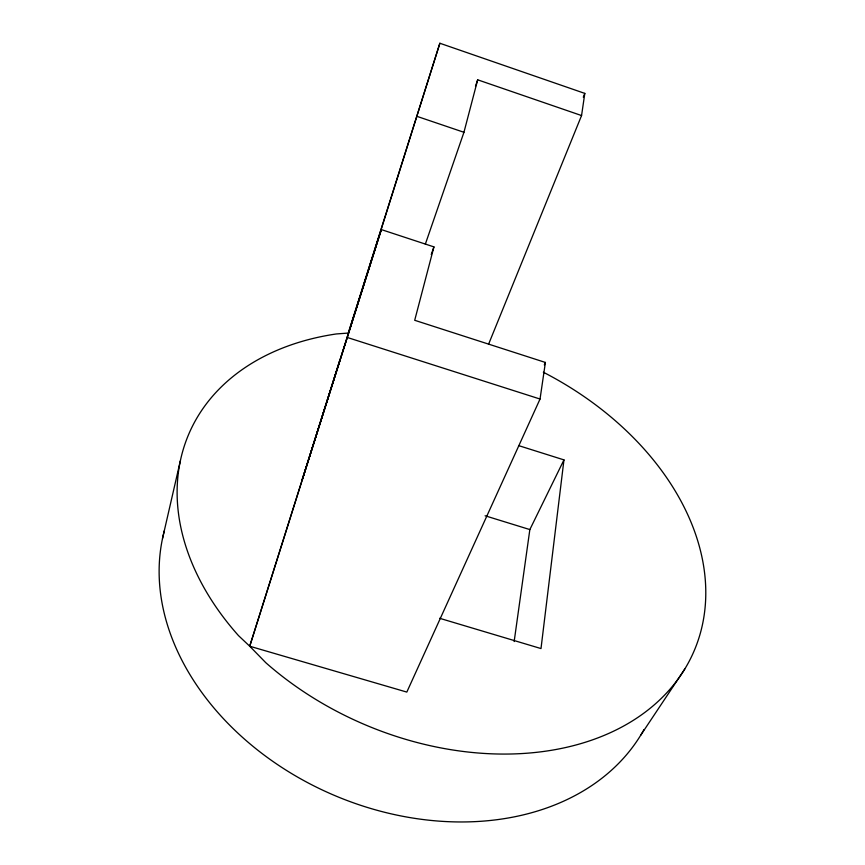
<?xml version="1.0" encoding="UTF-8"?>
<svg xmlns="http://www.w3.org/2000/svg" width="865" height="865" viewBox="0 0 865 865"><rect width="100%" height="100%" fill="white"/><g stroke="black" fill="none" stroke-linecap="round" stroke-linejoin="round"><path stroke-width="1.3" d="M518.881 445.691L563.958 459.888L541.003 648.566L439.604 618.28M514.156 641.549L529.845 529.575L563.958 459.888M488.52 344.367L581.561 115.553L584.805 93.388L439.874 43.25L348.238 333.068L336.323 333.955A274.94 197.598 23.3 0 0 238.491 635.613L249.726 646.231L406.82 692.087L540.041 399.035L545.404 362.446L414.703 320.288L433.927 246.893L381.346 229.593L302.101 480.043L340.021 359.483M162.512 538.517L180.309 461.013M425.342 244.135L463.943 132.291L477.685 79.818L581.561 115.553M543.328 372.21A274.94 197.598 23.3 0 1 665.239 694.411A274.94 197.598 23.3 0 1 265.793 662.698L249.726 646.231L381.346 229.593M249.726 646.231L439.874 43.25M475.49 86.208L477.685 79.818M431.246 254.526L433.927 246.893M583.291 97.15L584.805 93.388M544.301 364.911L545.404 362.446M640.684 735.261L684.756 669.077M485.114 515.778L529.845 529.575M347.449 337.523L540.041 399.035M416.919 116.343L463.943 132.291M644.014 729.541A260.765 197.847 23.3 0 1 337.155 796.557A260.765 197.847 23.3 0 1 164.372 530.71"/></g></svg>
